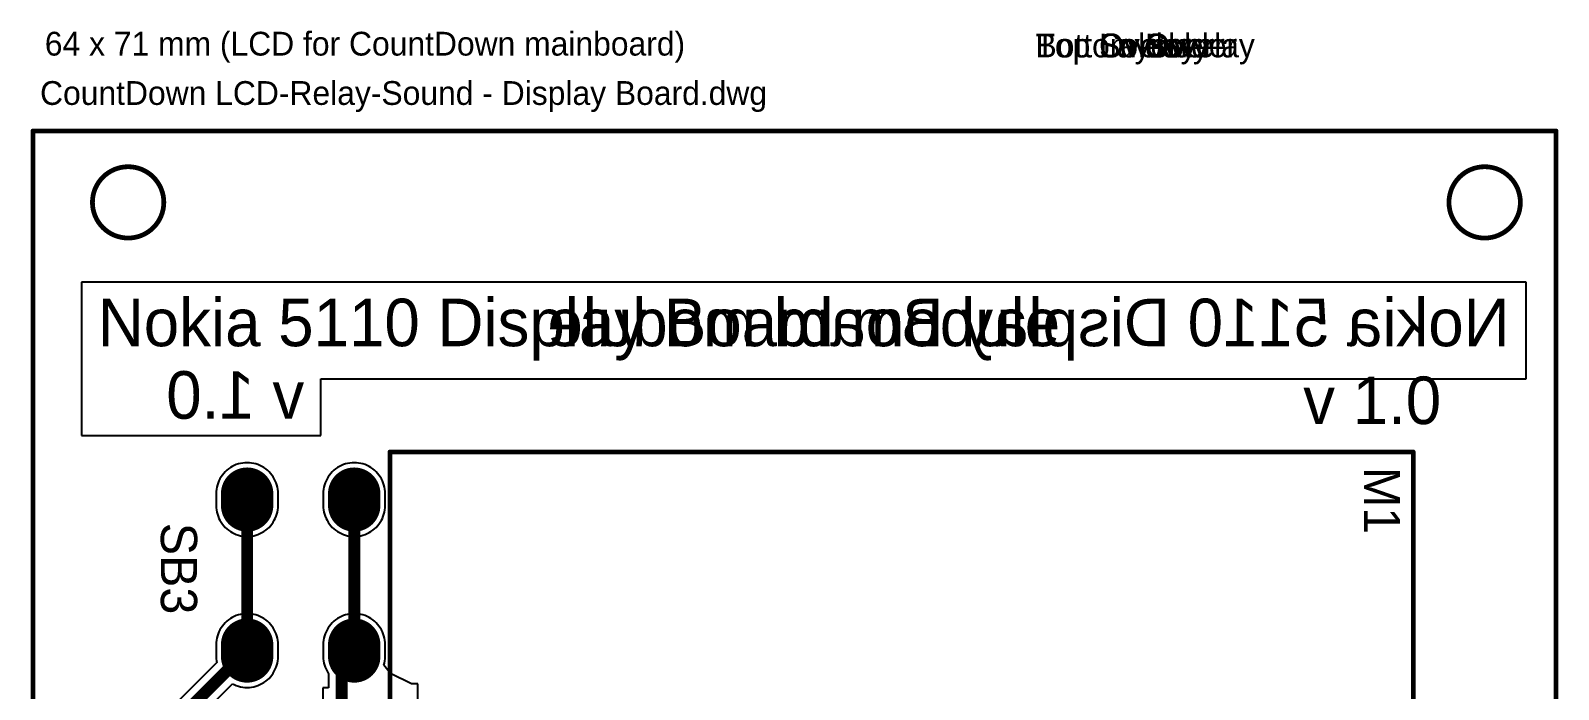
# Model space of a CAD drawing. Header units: millimetres. Extents: x 75.9 to 140.1, y 49.9 to 125.2.
# Drawn here: x 75.9 to 140.1, y 97.5 to 125.2 of the extents above; entities that cross this region are included whole.
import ezdxf

# ---------------------------------------------------------------- set-up
doc = ezdxf.new("R2010")
doc.units = ezdxf.units.MM
for name, color, linetype in [('BottomLayer', 5, 'Continuous'), ('BottomOverlay', 54, 'Continuous'), ('BottomSolder', 6, 'Continuous'), ('Mechanical1', 6, 'Continuous'), ('MultiLayer', 9, 'Continuous'), ('TopLayer', 1, 'Continuous'), ('TopOverlay', 2, 'Continuous'), ('TopSolder', 216, 'Continuous')]:
    doc.layers.add(name, color=color, linetype=linetype)

msp = doc.modelspace()

# ---------------------------------------------------------------- linework, layer by layer
at = {"layer": 'BottomLayer'}
for p, q in [((76, 50.707), (76, 121)), ((76, 121), (140, 121)), ((140, 121), (140, 50)), ((79.706, 119.478), (79.423, 119.393)), ((80, 119.507), (79.706, 119.478)), ((80.294, 119.478), (80, 119.507)), ((80.577, 119.393), (80.294, 119.478)), ((136.706, 119.478), (136.423, 119.393)), ((137, 119.507), (136.706, 119.478)), ((137.294, 119.478), (137, 119.507)), ((137.577, 119.393), (137.294, 119.478)), ((78.747, 118.837), (78.607, 118.577)), ((78.934, 119.066), (78.747, 118.837)), ((79.163, 119.253), (78.934, 119.066)), ((79.423, 119.393), (79.163, 119.253)), ((80.837, 119.253), (80.577, 119.393)), ((81.066, 119.066), (80.837, 119.253)), ((81.253, 118.837), (81.066, 119.066)), ((81.393, 118.577), (81.253, 118.837)), ((135.747, 118.837), (135.607, 118.577)), ((135.934, 119.066), (135.747, 118.837)), ((136.163, 119.253), (135.934, 119.066)), ((136.423, 119.393), (136.163, 119.253)), ((137.837, 119.253), (137.577, 119.393)), ((138.066, 119.066), (137.837, 119.253)), ((138.253, 118.837), (138.066, 119.066)), ((138.393, 118.577), (138.253, 118.837)), ((78.522, 118.294), (78.493, 118)), ((78.607, 118.577), (78.522, 118.294)), ((81.478, 118.294), (81.393, 118.577)), ((81.507, 118), (81.478, 118.294)), ((135.522, 118.294), (135.493, 118)), ((135.607, 118.577), (135.522, 118.294)), ((138.478, 118.294), (138.393, 118.577)), ((138.507, 118), (138.478, 118.294)), ((78.493, 118), (78.522, 117.706)), ((78.522, 117.706), (78.607, 117.423)), ((81.393, 117.423), (81.478, 117.706)), ((81.478, 117.706), (81.507, 118)), ((135.493, 118), (135.522, 117.706)), ((135.522, 117.706), (135.607, 117.423)), ((138.393, 117.423), (138.478, 117.706)), ((138.478, 117.706), (138.507, 118)), ((78.607, 117.423), (78.747, 117.163)), ((78.747, 117.163), (78.934, 116.934)), ((78.934, 116.934), (79.163, 116.747)), ((80.837, 116.747), (81.066, 116.934)), ((81.066, 116.934), (81.253, 117.163)), ((81.253, 117.163), (81.393, 117.423)), ((135.607, 117.423), (135.747, 117.163)), ((135.747, 117.163), (135.934, 116.934)), ((135.934, 116.934), (136.163, 116.747)), ((137.837, 116.747), (138.066, 116.934)), ((138.066, 116.934), (138.253, 117.163)), ((138.253, 117.163), (138.393, 117.423)), ((79.163, 116.747), (79.423, 116.607)), ((79.423, 116.607), (79.706, 116.522)), ((79.706, 116.522), (80, 116.493)), ((80, 116.493), (80.294, 116.522)), ((80.294, 116.522), (80.577, 116.607)), ((80.577, 116.607), (80.837, 116.747)), ((136.163, 116.747), (136.423, 116.607)), ((136.423, 116.607), (136.706, 116.522)), ((136.706, 116.522), (137, 116.493)), ((137, 116.493), (137.294, 116.522)), ((137.294, 116.522), (137.577, 116.607)), ((137.577, 116.607), (137.837, 116.747)), ((138.75, 114.649), (78.036, 114.649)), ((78.036, 114.649), (78.036, 110.584)), ((138.75, 110.584), (138.75, 114.649)), ((78.036, 110.584), (78.036, 110.584)), ((78.036, 110.584), (78.036, 108.2)), ((88.1, 108.2), (88.1, 110.584)), ((88.1, 110.584), (138.75, 110.584)), ((78.036, 108.2), (88.1, 108.2)), ((84.017, 106.602), (83.959, 106.53)), ((84.08, 106.67), (84.017, 106.602)), ((84.148, 106.733), (84.08, 106.67)), ((84.22, 106.791), (84.148, 106.733)), ((84.297, 106.844), (84.22, 106.791)), ((84.377, 106.892), (84.297, 106.844)), ((84.46, 106.933), (84.377, 106.892)), ((84.545, 106.969), (84.46, 106.933)), ((84.634, 106.998), (84.545, 106.969)), ((84.723, 107.021), (84.634, 106.998)), ((84.815, 107.038), (84.723, 107.021)), ((84.907, 107.048), (84.815, 107.038)), ((85, 107.051), (84.907, 107.048)), ((85.093, 107.048), (85, 107.051)), ((85.185, 107.038), (85.093, 107.048)), ((85.277, 107.021), (85.185, 107.038)), ((85.366, 106.998), (85.277, 107.021)), ((85.455, 106.969), (85.366, 106.998)), ((85.54, 106.933), (85.455, 106.969)), ((85.623, 106.892), (85.54, 106.933)), ((85.703, 106.844), (85.623, 106.892)), ((85.78, 106.791), (85.703, 106.844)), ((85.852, 106.733), (85.78, 106.791)), ((85.92, 106.67), (85.852, 106.733)), ((85.983, 106.602), (85.92, 106.67)), ((86.041, 106.53), (85.983, 106.602)), ((88.517, 106.602), (88.459, 106.53)), ((88.58, 106.67), (88.517, 106.602)), ((88.648, 106.733), (88.58, 106.67)), ((88.72, 106.791), (88.648, 106.733)), ((88.797, 106.844), (88.72, 106.791)), ((88.877, 106.892), (88.797, 106.844)), ((88.96, 106.933), (88.877, 106.892)), ((89.045, 106.969), (88.96, 106.933)), ((89.134, 106.998), (89.045, 106.969)), ((89.223, 107.021), (89.134, 106.998)), ((89.315, 107.038), (89.223, 107.021)), ((89.407, 107.048), (89.315, 107.038)), ((89.5, 107.051), (89.407, 107.048)), ((89.593, 107.048), (89.5, 107.051)), ((89.685, 107.038), (89.593, 107.048)), ((89.777, 107.021), (89.685, 107.038)), ((89.866, 106.998), (89.777, 107.021)), ((89.955, 106.969), (89.866, 106.998)), ((90.04, 106.933), (89.955, 106.969)), ((90.123, 106.892), (90.04, 106.933)), ((90.203, 106.844), (90.123, 106.892)), ((90.28, 106.791), (90.203, 106.844)), ((90.352, 106.733), (90.28, 106.791)), ((90.42, 106.67), (90.352, 106.733)), ((90.483, 106.602), (90.42, 106.67)), ((90.541, 106.53), (90.483, 106.602)), ((83.712, 105.935), (83.702, 105.843)), ((83.729, 106.027), (83.712, 105.935)), ((83.752, 106.116), (83.729, 106.027)), ((83.781, 106.205), (83.752, 106.116)), ((83.817, 106.29), (83.781, 106.205)), ((83.858, 106.373), (83.817, 106.29)), ((83.906, 106.453), (83.858, 106.373)), ((83.959, 106.53), (83.906, 106.453)), ((86.094, 106.453), (86.041, 106.53)), ((86.142, 106.373), (86.094, 106.453)), ((86.183, 106.29), (86.142, 106.373)), ((86.219, 106.205), (86.183, 106.29)), ((86.248, 106.116), (86.219, 106.205)), ((86.271, 106.027), (86.248, 106.116)), ((86.288, 105.935), (86.271, 106.027)), ((86.298, 105.843), (86.288, 105.935)), ((88.212, 105.935), (88.202, 105.843)), ((88.229, 106.027), (88.212, 105.935)), ((88.252, 106.116), (88.229, 106.027)), ((88.281, 106.205), (88.252, 106.116)), ((88.317, 106.29), (88.281, 106.205)), ((88.358, 106.373), (88.317, 106.29)), ((88.406, 106.453), (88.358, 106.373)), ((88.459, 106.53), (88.406, 106.453)), ((90.594, 106.453), (90.541, 106.53)), ((90.642, 106.373), (90.594, 106.453)), ((90.683, 106.29), (90.642, 106.373)), ((90.719, 106.205), (90.683, 106.29)), ((90.748, 106.116), (90.719, 106.205)), ((90.771, 106.027), (90.748, 106.116)), ((90.788, 105.935), (90.771, 106.027)), ((90.798, 105.843), (90.788, 105.935)), ((83.702, 105.843), (83.699, 105.75)), ((83.699, 105.75), (83.699, 105.25)), ((86.301, 105.75), (86.298, 105.843)), ((86.301, 105.25), (86.301, 105.75)), ((88.202, 105.843), (88.199, 105.75)), ((88.199, 105.75), (88.199, 105.25)), ((90.801, 105.75), (90.798, 105.843)), ((90.801, 105.25), (90.801, 105.75)), ((83.699, 105.25), (83.702, 105.157)), ((83.702, 105.157), (83.712, 105.065)), ((83.712, 105.065), (83.729, 104.973)), ((83.729, 104.973), (83.752, 104.884)), ((83.752, 104.884), (83.781, 104.795)), ((83.781, 104.795), (83.817, 104.71)), ((83.817, 104.71), (83.858, 104.627)), ((86.142, 104.627), (86.183, 104.71)), ((86.183, 104.71), (86.219, 104.795)), ((86.219, 104.795), (86.248, 104.884)), ((86.248, 104.884), (86.271, 104.973)), ((86.271, 104.973), (86.288, 105.065)), ((86.288, 105.065), (86.298, 105.157)), ((86.298, 105.157), (86.301, 105.25)), ((88.199, 105.25), (88.202, 105.157)), ((88.202, 105.157), (88.212, 105.065)), ((88.212, 105.065), (88.229, 104.973)), ((88.229, 104.973), (88.252, 104.884)), ((88.252, 104.884), (88.281, 104.795)), ((88.281, 104.795), (88.317, 104.71)), ((88.317, 104.71), (88.358, 104.627)), ((90.642, 104.627), (90.683, 104.71)), ((90.683, 104.71), (90.719, 104.795)), ((90.719, 104.795), (90.748, 104.884)), ((90.748, 104.884), (90.771, 104.973)), ((90.771, 104.973), (90.788, 105.065)), ((90.788, 105.065), (90.798, 105.157)), ((90.798, 105.157), (90.801, 105.25)), ((83.858, 104.627), (83.906, 104.547)), ((83.906, 104.547), (83.959, 104.47)), ((83.959, 104.47), (84.017, 104.398)), ((84.017, 104.398), (84.08, 104.33)), ((84.08, 104.33), (84.148, 104.267)), ((84.148, 104.267), (84.22, 104.209)), ((84.22, 104.209), (84.297, 104.156)), ((84.297, 104.156), (84.377, 104.108)), ((84.377, 104.108), (84.46, 104.067)), ((84.46, 104.067), (84.545, 104.031)), ((84.545, 104.031), (84.634, 104.002)), ((85.366, 104.002), (85.455, 104.031)), ((85.455, 104.031), (85.54, 104.067)), ((85.54, 104.067), (85.623, 104.108)), ((85.623, 104.108), (85.703, 104.156)), ((85.703, 104.156), (85.78, 104.209)), ((85.78, 104.209), (85.852, 104.267)), ((85.852, 104.267), (85.92, 104.33)), ((85.92, 104.33), (85.983, 104.398)), ((85.983, 104.398), (86.041, 104.47)), ((86.041, 104.47), (86.094, 104.547)), ((86.094, 104.547), (86.142, 104.627)), ((88.358, 104.627), (88.406, 104.547)), ((88.406, 104.547), (88.459, 104.47)), ((88.459, 104.47), (88.517, 104.398)), ((88.517, 104.398), (88.58, 104.33)), ((88.58, 104.33), (88.648, 104.267)), ((88.648, 104.267), (88.72, 104.209)), ((88.72, 104.209), (88.797, 104.156)), ((88.797, 104.156), (88.877, 104.108)), ((88.877, 104.108), (88.96, 104.067)), ((88.96, 104.067), (89.045, 104.031)), ((89.045, 104.031), (89.134, 104.002)), ((89.866, 104.002), (89.955, 104.031)), ((89.955, 104.031), (90.04, 104.067)), ((90.04, 104.067), (90.123, 104.108)), ((90.123, 104.108), (90.203, 104.156)), ((90.203, 104.156), (90.28, 104.209)), ((90.28, 104.209), (90.352, 104.267)), ((90.352, 104.267), (90.42, 104.33)), ((90.42, 104.33), (90.483, 104.398)), ((90.483, 104.398), (90.541, 104.47)), ((90.541, 104.47), (90.594, 104.547)), ((90.594, 104.547), (90.642, 104.627)), ((84.634, 104.002), (84.723, 103.979)), ((84.723, 103.979), (84.815, 103.962)), ((84.815, 103.962), (84.907, 103.952)), ((84.907, 103.952), (85, 103.949)), ((85, 103.949), (85.093, 103.952)), ((85.093, 103.952), (85.185, 103.962)), ((85.185, 103.962), (85.277, 103.979)), ((85.277, 103.979), (85.366, 104.002)), ((89.134, 104.002), (89.223, 103.979)), ((89.223, 103.979), (89.315, 103.962)), ((89.315, 103.962), (89.407, 103.952)), ((89.407, 103.952), (89.5, 103.949)), ((89.5, 103.949), (89.593, 103.952)), ((89.593, 103.952), (89.685, 103.962)), ((89.685, 103.962), (89.777, 103.979)), ((89.777, 103.979), (89.866, 104.002)), ((83.959, 100.18), (83.906, 100.103)), ((84.017, 100.252), (83.959, 100.18)), ((84.08, 100.32), (84.017, 100.252)), ((84.148, 100.383), (84.08, 100.32)), ((84.22, 100.441), (84.148, 100.383)), ((84.297, 100.494), (84.22, 100.441)), ((84.377, 100.542), (84.297, 100.494)), ((84.46, 100.583), (84.377, 100.542)), ((84.545, 100.619), (84.46, 100.583)), ((84.634, 100.648), (84.545, 100.619)), ((84.723, 100.671), (84.634, 100.648)), ((84.815, 100.688), (84.723, 100.671)), ((84.907, 100.698), (84.815, 100.688)), ((85, 100.701), (84.907, 100.698)), ((85.093, 100.698), (85, 100.701)), ((85.185, 100.688), (85.093, 100.698)), ((85.277, 100.671), (85.185, 100.688)), ((85.366, 100.648), (85.277, 100.671)), ((85.455, 100.619), (85.366, 100.648)), ((85.54, 100.583), (85.455, 100.619)), ((85.623, 100.542), (85.54, 100.583)), ((85.703, 100.494), (85.623, 100.542)), ((85.78, 100.441), (85.703, 100.494)), ((85.852, 100.383), (85.78, 100.441)), ((85.92, 100.32), (85.852, 100.383)), ((85.983, 100.252), (85.92, 100.32)), ((86.041, 100.18), (85.983, 100.252)), ((86.094, 100.103), (86.041, 100.18)), ((88.459, 100.18), (88.406, 100.103)), ((88.517, 100.252), (88.459, 100.18)), ((88.58, 100.32), (88.517, 100.252)), ((88.648, 100.383), (88.58, 100.32)), ((88.72, 100.441), (88.648, 100.383)), ((88.797, 100.494), (88.72, 100.441)), ((88.877, 100.542), (88.797, 100.494)), ((88.96, 100.583), (88.877, 100.542)), ((89.045, 100.619), (88.96, 100.583)), ((89.134, 100.648), (89.045, 100.619)), ((89.223, 100.671), (89.134, 100.648)), ((89.315, 100.688), (89.223, 100.671)), ((89.407, 100.698), (89.315, 100.688)), ((89.5, 100.701), (89.407, 100.698)), ((89.593, 100.698), (89.5, 100.701)), ((89.685, 100.688), (89.593, 100.698)), ((89.777, 100.671), (89.685, 100.688)), ((89.866, 100.648), (89.777, 100.671)), ((89.955, 100.619), (89.866, 100.648)), ((90.04, 100.583), (89.955, 100.619)), ((90.123, 100.542), (90.04, 100.583)), ((90.203, 100.494), (90.123, 100.542)), ((90.28, 100.441), (90.203, 100.494)), ((90.352, 100.383), (90.28, 100.441)), ((90.42, 100.32), (90.352, 100.383)), ((90.483, 100.252), (90.42, 100.32)), ((90.541, 100.18), (90.483, 100.252)), ((90.594, 100.103), (90.541, 100.18)), ((83.712, 99.585), (83.702, 99.493)), ((83.729, 99.677), (83.712, 99.585)), ((83.752, 99.766), (83.729, 99.677)), ((83.781, 99.855), (83.752, 99.766)), ((83.817, 99.94), (83.781, 99.855)), ((83.858, 100.023), (83.817, 99.94)), ((83.906, 100.103), (83.858, 100.023)), ((86.142, 100.023), (86.094, 100.103)), ((86.183, 99.94), (86.142, 100.023)), ((86.219, 99.855), (86.183, 99.94)), ((86.248, 99.766), (86.219, 99.855)), ((86.271, 99.677), (86.248, 99.766)), ((86.288, 99.585), (86.271, 99.677)), ((86.298, 99.493), (86.288, 99.585)), ((88.212, 99.585), (88.202, 99.493)), ((88.229, 99.677), (88.212, 99.585)), ((88.252, 99.766), (88.229, 99.677)), ((88.281, 99.855), (88.252, 99.766)), ((88.317, 99.94), (88.281, 99.855)), ((88.358, 100.023), (88.317, 99.94)), ((88.406, 100.103), (88.358, 100.023)), ((90.642, 100.023), (90.594, 100.103)), ((90.683, 99.94), (90.642, 100.023)), ((90.719, 99.855), (90.683, 99.94)), ((90.748, 99.766), (90.719, 99.855)), ((90.771, 99.677), (90.748, 99.766)), ((90.788, 99.585), (90.771, 99.677)), ((90.798, 99.493), (90.788, 99.585)), ((83.702, 99.493), (83.699, 99.4)), ((83.699, 99.4), (83.699, 98.9)), ((83.699, 98.9), (83.702, 98.807)), ((86.301, 99.4), (86.298, 99.493)), ((86.298, 98.807), (86.301, 98.9)), ((86.301, 98.9), (86.301, 99.4)), ((88.202, 99.493), (88.199, 99.4)), ((88.199, 99.4), (88.199, 98.9)), ((88.199, 98.9), (88.202, 98.807)), ((90.801, 99.4), (90.798, 99.493)), ((90.798, 98.807), (90.801, 98.9)), ((90.801, 98.9), (90.801, 99.4)), ((83.724, 98.653), (79.56, 94.49)), ((83.702, 98.807), (83.712, 98.715)), ((83.712, 98.715), (83.724, 98.653)), ((86.094, 98.197), (86.142, 98.277)), ((86.142, 98.277), (86.183, 98.36)), ((86.183, 98.36), (86.219, 98.445)), ((86.219, 98.445), (86.248, 98.534)), ((86.248, 98.534), (86.271, 98.623)), ((86.271, 98.623), (86.288, 98.715)), ((86.288, 98.715), (86.298, 98.807)), ((88.202, 98.807), (88.212, 98.715)), ((88.212, 98.715), (88.229, 98.623)), ((88.229, 98.623), (88.252, 98.534)), ((88.252, 98.534), (88.281, 98.445)), ((88.281, 98.445), (88.317, 98.36)), ((88.317, 98.36), (88.358, 98.277)), ((88.358, 98.277), (88.406, 98.197)), ((90.75, 98.54), (90.771, 98.623)), ((91.021, 98.191), (90.75, 98.54)), ((90.771, 98.623), (90.788, 98.715)), ((90.788, 98.715), (90.798, 98.807)), ((80.501, 93.872), (84.384, 97.755)), ((84.384, 97.755), (84.46, 97.717)), ((84.46, 97.717), (84.545, 97.681)), ((84.545, 97.681), (84.634, 97.652)), ((84.634, 97.652), (84.723, 97.629)), ((84.723, 97.629), (84.815, 97.612)), ((84.815, 97.612), (84.907, 97.602)), ((84.907, 97.602), (85, 97.599)), ((85, 97.599), (85.093, 97.602)), ((85.093, 97.602), (85.185, 97.612)), ((85.185, 97.612), (85.277, 97.629)), ((85.277, 97.629), (85.366, 97.652)), ((85.366, 97.652), (85.455, 97.681)), ((85.455, 97.681), (85.54, 97.717)), ((85.54, 97.717), (85.623, 97.758)), ((85.623, 97.758), (85.703, 97.806)), ((85.703, 97.806), (85.78, 97.859)), ((85.78, 97.859), (85.852, 97.917)), ((85.852, 97.917), (85.92, 97.98)), ((85.92, 97.98), (85.983, 98.048)), ((85.983, 98.048), (86.041, 98.12)), ((86.041, 98.12), (86.094, 98.197)), ((88.406, 98.197), (88.424, 98.17)), ((88.424, 98.17), (88.424, 97.575)), ((91.901, 97.75), (91.021, 98.191)), ((92.175, 97.75), (91.901, 97.75)), ((92.175, 96.854), (92.175, 97.75)), ((88.424, 97.575), (88.175, 97.575)), ((88.175, 97.575), (88.175, 96.954))]:
    msp.add_line(p, q, dxfattribs=at)
for points, const_width in [([(85, 105.75), (85, 105.25)], 2), ([(89.5, 105.75), (89.5, 105.25)], 2), ([(85, 99.4), (85, 98.9)], 2), ([(89.5, 99.4), (89.5, 98.9)], 2), ([(79.95, 94.1), (85, 99.15)], 0.5), ([(88.975, 98.625), (89.5, 99.15)], 0.5), ([(88.975, 96.575), (88.975, 98.625)], 0.5)]:
    msp.add_lwpolyline(points, dxfattribs=dict(at, const_width=const_width))
for points, const_width in [([(84.5, 105.75, 1), (85.5, 105.75, 1)], 1), ([(89, 105.75, 1), (90, 105.75, 1)], 1), ([(84.5, 105.25, 1), (85.5, 105.25, 1)], 1), ([(89, 105.25, 1), (90, 105.25, 1)], 1), ([(84.5, 99.4, 1), (85.5, 99.4, 1)], 1), ([(89, 99.4, 1), (90, 99.4, 1)], 1), ([(84.5, 98.9, 1), (85.5, 98.9, 1)], 1), ([(89, 98.9, 1), (90, 98.9, 1)], 1), ([(84.875, 99.15, 1), (85.125, 99.15, 1)], 0.25), ([(88.85, 98.625, 1), (89.1, 98.625, 1)], 0.25), ([(88.85, 98.625, 1), (89.1, 98.625, 1)], 0.25), ([(89.375, 99.15, 1), (89.625, 99.15, 1)], 0.25)]:
    msp.add_lwpolyline(points, format="xyb", close=True, dxfattribs=dict(at, const_width=const_width))
at = {"layer": 'BottomSolder', "const_width": 2.2}
for points in [[(85, 105.75), (85, 105.25)], [(89.5, 105.75), (89.5, 105.25)], [(85, 99.4), (85, 98.9)], [(89.5, 99.4), (89.5, 98.9)]]:
    msp.add_lwpolyline(points, dxfattribs=at)
at = {"layer": 'BottomSolder', "const_width": 1.1}
for points in [[(84.45, 105.75, 1), (85.55, 105.75, 1)], [(88.95, 105.75, 1), (90.05, 105.75, 1)], [(84.45, 105.25, 1), (85.55, 105.25, 1)], [(88.95, 105.25, 1), (90.05, 105.25, 1)], [(84.45, 99.4, 1), (85.55, 99.4, 1)], [(88.95, 99.4, 1), (90.05, 99.4, 1)], [(84.45, 98.9, 1), (85.55, 98.9, 1)], [(88.95, 98.9, 1), (90.05, 98.9, 1)]]:
    msp.add_lwpolyline(points, format="xyb", close=True, dxfattribs=at)
at = {"layer": 'MultiLayer'}
for p, q in [((79.423, 119.393), (79.706, 119.478)), ((79.706, 119.478), (80, 119.507)), ((80, 119.507), (80, 119.507)), ((80, 119.507), (80.294, 119.478)), ((80.294, 119.478), (80.577, 119.393)), ((136.706, 119.478), (136.423, 119.393)), ((137, 119.507), (136.706, 119.478)), ((137.294, 119.478), (137, 119.507)), ((137, 119.507), (137, 119.507)), ((137.577, 119.393), (137.294, 119.478)), ((78.607, 118.577), (78.747, 118.837)), ((78.747, 118.837), (78.934, 119.066)), ((78.934, 119.066), (79.163, 119.253)), ((79.163, 119.253), (79.423, 119.393)), ((80.577, 119.393), (80.837, 119.253)), ((80.837, 119.253), (81.066, 119.066)), ((81.066, 119.066), (81.253, 118.837)), ((81.253, 118.837), (81.393, 118.577)), ((135.747, 118.837), (135.607, 118.577)), ((135.934, 119.066), (135.747, 118.837)), ((136.163, 119.253), (135.934, 119.066)), ((136.423, 119.393), (136.163, 119.253)), ((137.837, 119.253), (137.577, 119.393)), ((138.066, 119.066), (137.837, 119.253)), ((138.253, 118.837), (138.066, 119.066)), ((138.393, 118.577), (138.253, 118.837)), ((78.493, 118), (78.522, 118.294)), ((78.522, 118.294), (78.607, 118.577)), ((81.393, 118.577), (81.478, 118.294)), ((81.478, 118.294), (81.507, 118)), ((135.522, 118.294), (135.493, 118)), ((135.607, 118.577), (135.522, 118.294)), ((138.478, 118.294), (138.393, 118.577)), ((138.507, 118), (138.478, 118.294)), ((78.522, 117.706), (78.493, 118)), ((78.493, 118), (78.493, 118)), ((78.607, 117.423), (78.522, 117.706)), ((81.478, 117.706), (81.393, 117.423)), ((81.507, 118), (81.478, 117.706)), ((81.507, 118), (81.507, 118)), ((135.493, 118), (135.493, 118)), ((135.493, 118), (135.522, 117.706)), ((135.522, 117.706), (135.607, 117.423)), ((138.393, 117.423), (138.478, 117.706)), ((138.478, 117.706), (138.507, 118)), ((138.507, 118), (138.507, 118)), ((78.747, 117.163), (78.607, 117.423)), ((78.934, 116.934), (78.747, 117.163)), ((79.163, 116.747), (78.934, 116.934)), ((81.066, 116.934), (80.837, 116.747)), ((81.253, 117.163), (81.066, 116.934)), ((81.393, 117.423), (81.253, 117.163)), ((135.607, 117.423), (135.747, 117.163)), ((135.747, 117.163), (135.934, 116.934)), ((135.934, 116.934), (136.163, 116.747)), ((137.837, 116.747), (138.066, 116.934)), ((138.066, 116.934), (138.253, 117.163)), ((138.253, 117.163), (138.393, 117.423)), ((79.423, 116.607), (79.163, 116.747)), ((79.706, 116.522), (79.423, 116.607)), ((80, 116.493), (79.706, 116.522)), ((80.294, 116.522), (80, 116.493)), ((80, 116.493), (80, 116.493)), ((80.577, 116.607), (80.294, 116.522)), ((80.837, 116.747), (80.577, 116.607)), ((136.163, 116.747), (136.423, 116.607)), ((136.423, 116.607), (136.706, 116.522)), ((136.706, 116.522), (137, 116.493)), ((137, 116.493), (137.294, 116.522)), ((137, 116.493), (137, 116.493)), ((137.294, 116.522), (137.577, 116.607)), ((137.577, 116.607), (137.837, 116.747))]:
    msp.add_line(p, q, dxfattribs=at)
at = {"layer": 'TopLayer'}
for points, const_width in [([(85, 105.75), (85, 105.25)], 2), ([(89.5, 105.75), (89.5, 105.25)], 2), ([(85, 99.15), (85, 105.5)], 0.5), ([(89.5, 99.15), (89.5, 105.5)], 0.5), ([(85, 99.4), (85, 98.9)], 2), ([(89.5, 99.4), (89.5, 98.9)], 2)]:
    msp.add_lwpolyline(points, dxfattribs=dict(at, const_width=const_width))
for points, const_width in [([(84.5, 105.75, 1), (85.5, 105.75, 1)], 1), ([(89, 105.75, 1), (90, 105.75, 1)], 1), ([(84.5, 105.25, 1), (85.5, 105.25, 1)], 1), ([(89, 105.25, 1), (90, 105.25, 1)], 1), ([(84.875, 105.5, 1), (85.125, 105.5, 1)], 0.25), ([(89.375, 105.5, 1), (89.625, 105.5, 1)], 0.25), ([(84.5, 99.4, 1), (85.5, 99.4, 1)], 1), ([(89, 99.4, 1), (90, 99.4, 1)], 1), ([(84.5, 98.9, 1), (85.5, 98.9, 1)], 1), ([(89, 98.9, 1), (90, 98.9, 1)], 1), ([(84.875, 99.15, 1), (85.125, 99.15, 1)], 0.25), ([(89.375, 99.15, 1), (89.625, 99.15, 1)], 0.25)]:
    msp.add_lwpolyline(points, format="xyb", close=True, dxfattribs=dict(at, const_width=const_width))
at = {"layer": 'TopOverlay'}
for points, const_width in [([(76, 50), (76, 121)], 0.2), ([(76, 121), (140, 121)], 0.2), ([(139.9, 121.1), (140, 121)], 0.001), ([(140, 50), (140, 121)], 0.2), ([(91, 107.5), (134, 107.5)], 0.2), ([(91, 64.5), (91, 107.5)], 0.2), ([(134, 64.5), (134, 107.5)], 0.2)]:
    msp.add_lwpolyline(points, dxfattribs=dict(at, const_width=const_width))
for points, const_width in [([(75.95, 121, 1), (76.05, 121, 1)], 0.1), ([(75.95, 121, 1), (76.05, 121, 1)], 0.1), ([(139.899, 121.1, 1), (139.9, 121.1, 1)], 0.0005), ([(139.95, 121, 1), (140.05, 121, 1)], 0.1), ([(139.95, 121, 1), (140.05, 121, 1)], 0.1), ([(140, 121, 1), (140, 121, 1)], 0.0005), ([(81.5, 118, 1), (78.5, 118, 1)], 0.2), ([(138.5, 118, 1), (135.5, 118, 1)], 0.2), ([(78.45, 118, 1), (78.55, 118, 1)], 0.1), ([(81.45, 118, 1), (81.55, 118, 1)], 0.1), ([(135.45, 118, 1), (135.55, 118, 1)], 0.1), ([(138.45, 118, 1), (138.55, 118, 1)], 0.1), ([(90.95, 107.5, 1), (91.05, 107.5, 1)], 0.1), ([(90.95, 107.5, 1), (91.05, 107.5, 1)], 0.1), ([(133.95, 107.5, 1), (134.05, 107.5, 1)], 0.1), ([(133.95, 107.5, 1), (134.05, 107.5, 1)], 0.1)]:
    msp.add_lwpolyline(points, format="xyb", close=True, dxfattribs=dict(at, const_width=const_width))
at = {"layer": 'TopSolder', "const_width": 2.2}
for points in [[(85, 105.75), (85, 105.25)], [(89.5, 105.75), (89.5, 105.25)], [(85, 99.4), (85, 98.9)], [(89.5, 99.4), (89.5, 98.9)]]:
    msp.add_lwpolyline(points, dxfattribs=at)
at = {"layer": 'TopSolder', "const_width": 1.1}
for points in [[(84.45, 105.75, 1), (85.55, 105.75, 1)], [(88.95, 105.75, 1), (90.05, 105.75, 1)], [(84.45, 105.25, 1), (85.55, 105.25, 1)], [(88.95, 105.25, 1), (90.05, 105.25, 1)], [(84.45, 99.4, 1), (85.55, 99.4, 1)], [(88.95, 99.4, 1), (90.05, 99.4, 1)], [(84.45, 98.9, 1), (85.55, 98.9, 1)], [(88.95, 98.9, 1), (90.05, 98.9, 1)]]:
    msp.add_lwpolyline(points, format="xyb", close=True, dxfattribs=at)

# ---------------------------------------------------------------- texts
at = {"layer": 'BottomLayer'}
msp.add_text('Bottom Layer', height=1, rotation=360, dxfattribs=at).set_placement((118.125, 124.1))
at = {"layer": 'BottomLayer', "text_generation_flag": 2}
for s, p in [('Nokia 5110 Display Board module', (138.05, 111.95)), ('v 1.0', (87.4, 108.9))]:
    msp.add_text(s, height=2, rotation=360, dxfattribs=at).set_placement(p)
at = {"layer": 'BottomOverlay'}
msp.add_text('Bottom Overlay', height=1, rotation=360, dxfattribs=at).set_placement((118.125, 124.1))
at = {"layer": 'BottomSolder'}
msp.add_text('Bottom Solder', height=1, rotation=360, dxfattribs=at).set_placement((118.125, 124.1))
at = {"layer": 'Mechanical1'}
for s, p in [('64 x 71 mm (LCD for CountDown mainboard)', (76.5, 124.175)), ('CountDown LCD-Relay-Sound - Display Board.dwg', (76.3, 122.1))]:
    msp.add_text(s, height=1, rotation=360, dxfattribs=at).set_placement(p)
at = {"layer": 'TopLayer'}
msp.add_text('Top Layer', height=1, rotation=360, dxfattribs=at).set_placement((118.125, 124.1))
at = {"layer": 'TopOverlay'}
for s, height, rotation, p in [('Top Overlay', 1, 360, (118.125, 124.1)), ('Nokia 5110 Display Board module', 2, 360, (78.725, 111.95)), ('v 1.0', 2, 360, (129.375, 108.675)), ('M1', 1.524, 270, (131.925, 106.875)), ('SB3', 1.524, 270, (81.375, 104.525))]:
    msp.add_text(s, height=height, rotation=rotation, dxfattribs=at).set_placement(p)
at = {"layer": 'TopSolder'}
msp.add_text('Top Solder', height=1, rotation=360, dxfattribs=at).set_placement((118.125, 124.1))

doc.saveas('drawing.dxf')
